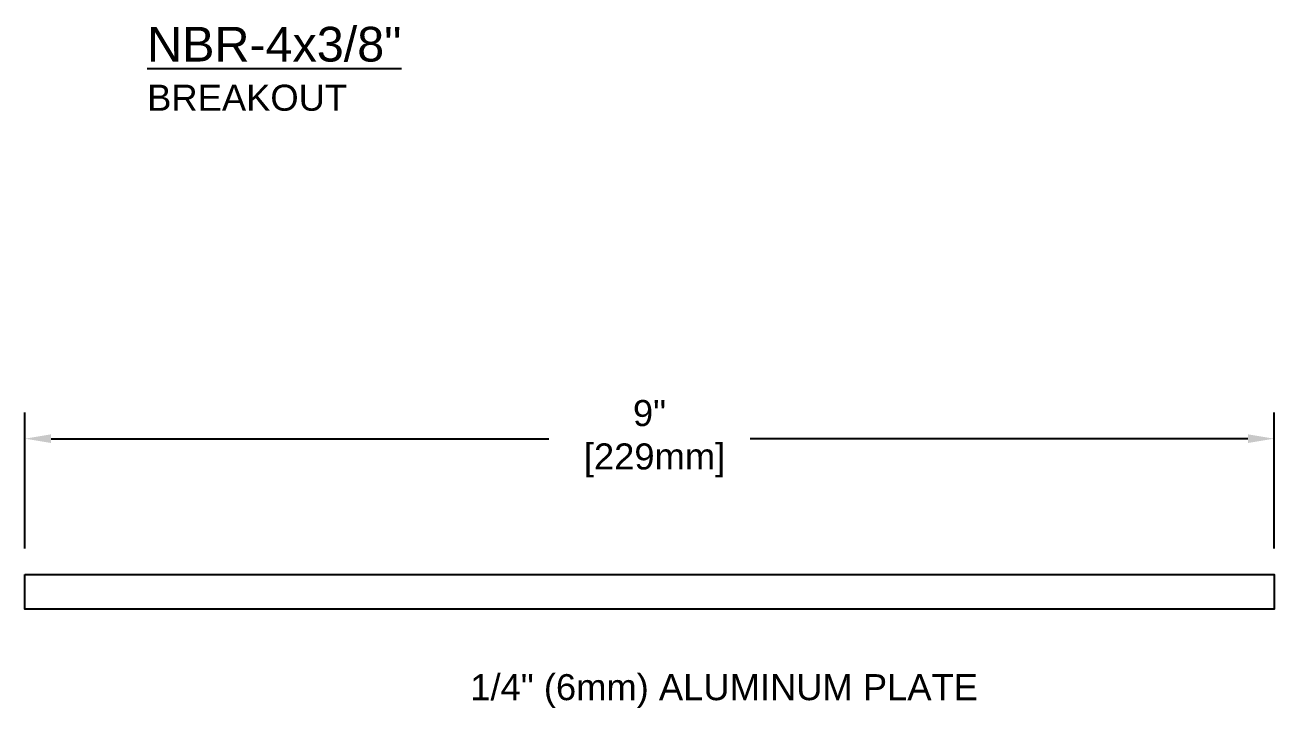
# Model space of a CAD drawing. Header units: inches. Extents: x -11.3 to 25.7, y -2.7 to 8.2.
# Drawn here: x 16.7 to 25.7, y 2.24 to 7.16 of the extents above; entities that cross this region are included whole.
import ezdxf

# ---------------------------------------------------------------- set-up
doc = ezdxf.new("R2010")
doc.units = ezdxf.units.IN
doc.header["$MEASUREMENT"] = 0
for name, color, linetype in [('Dimensions', 3, 'Continuous'), ('Metals', 7, 'Continuous'), ('Text', 2, 'Continuous')]:
    doc.layers.add(name, color=color, linetype=linetype)
doc.styles.add('Arial', font='arial.ttf')
doc.dimstyles.new('Arial', dxfattribs={"dimtxt": 0.1875, "dimasz": 0.1875, "dimexe": 0.1875, "dimexo": 0.1875, "dimgap": 0.1875, "dimtad": 0, "dimtih": 1, "dimtoh": 1, "dimdec": 4, "dimzin": 0, "dimdsep": 46, "dimlunit": 4, "dimtxsty": 'Arial', "dimcen": 0.1875, "dimadec": 0, "dimazin": 0, "dimtfac": 1, "dimtdec": 4, "dimtofl": 0, "dimtmove": 0, "dimatfit": 3, "dimfxl": 0, "dimfrac": 2, "dimtolj": 1, "dimtzin": 0, "dimarcsym": 0})

# ---------------------------------------------------------------- blocks, each defined once
blk = doc.blocks.new('*D26')
at = {"layer": 'Defpoints', "color": 0}
for p in [(25.6974, 4.1757), (16.6974, 3.1975), (25.6974, 3.1975)]:
    blk.add_point(p, dxfattribs=at)
at = {"layer": 'Dimensions', "color": 0, "lineweight": -2}
for p, q in [((16.6974, 3.385), (16.6974, 4.3632)), ((25.6974, 3.385), (25.6974, 4.3632)), ((16.8849, 4.1757), (20.4725, 4.1757)), ((25.5099, 4.1757), (21.9223, 4.1757))]:
    blk.add_line(p, q, dxfattribs=at)
at = {"layer": 'Dimensions', "color": 0}
for points in [[(16.8849, 4.207), (16.8849, 4.1445), (16.6974, 4.1757)], [(25.5099, 4.207), (25.5099, 4.1445), (25.6974, 4.1757)]]:
    blk.add_solid(points, dxfattribs=at)
at = {"layer": 'Dimensions', "color": 0, "insert": (21.1974, 4.1757), "char_height": 0.1875, "attachment_point": 5, "style": 'Arial'}
blk.add_mtext('\\A1;9"\\P [229mm]', dxfattribs=at)

msp = doc.modelspace()

# ---------------------------------------------------------------- linework, layer by layer
at = {"layer": 'Metals'}
msp.add_lwpolyline([(16.6974, 3.19752), (25.6974, 3.19752), (25.6974, 2.94752), (16.6974, 2.94752)], close=True, dxfattribs=at)

# ---------------------------------------------------------------- texts
at = {"layer": 'Text', "style": 'Arial'}
for s, insert, char_height, width, attachment_point in [('{\\LNBR-4x3/8"\\P\\H0.75x;\\lBREAKOUT}', (17.57775, 7.14201), 0.25, 5.4862005, 1), ('1/4" (6mm) ALUMINUM PLATE', (19.9062, 2.3577), 0.1875, 4.35072, 4)]:
    msp.add_mtext(s, dxfattribs=dict(at, insert=insert, char_height=char_height, width=width, attachment_point=attachment_point))

# ---------------------------------------------------------------- dimensions: what is measured, and where the dimension line sits
at = {"layer": 'Dimensions'}
dim = msp.add_linear_dim(base=(25.6974, 4.17573), p1=(16.6974, 3.19752), p2=(25.6974, 3.19752), dimstyle='Arial', override={"dimpost": '\\X'}, dxfattribs=at)
dim.commit()
dim.dimension.update_dxf_attribs({"geometry": '*D26', "text_midpoint": (21.1974, 4.17573), "dimtype": 160})

doc.saveas('drawing.dxf')
